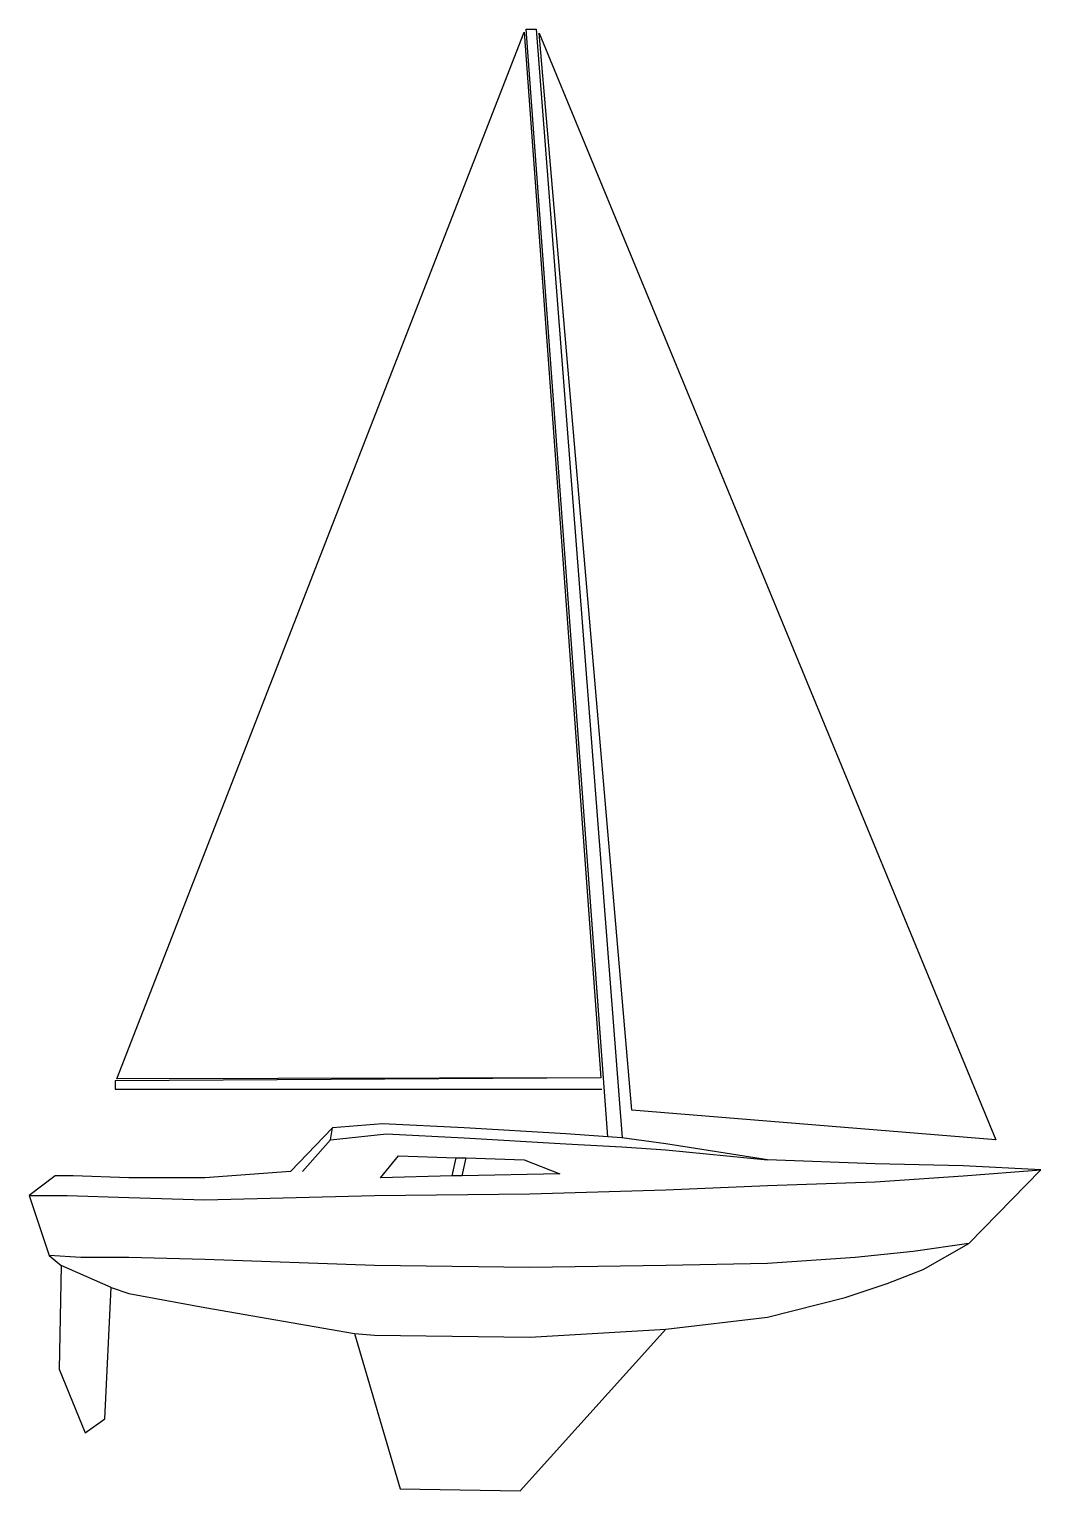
# Model space of a CAD drawing. Header units: millimetres. Extents: x -1954.5 to -1941.7, y 1622.9 to 1641.5.
import ezdxf

# ---------------------------------------------------------------- set-up
doc = ezdxf.new("R2010")
doc.units = ezdxf.units.MM
doc.header["$LTSCALE"] = 10
doc.layers.add('Embarcações', color=2, linetype='Continuous')

msp = doc.modelspace()

# ---------------------------------------------------------------- linework, layer by layer
at = {"layer": 'Embarcações'}
for p, q in [((-1950.701, 1627.366), (-1950.675, 1627.518)), ((-1951.054, 1626.962), (-1950.701, 1627.366)), ((-1949.155, 1626.91), (-1949.104, 1627.137)), ((-1949.029, 1626.91), (-1948.977, 1627.137)), ((-1953.486, 1625.49), (-1954.12, 1625.771))]:
    msp.add_line(p, q, dxfattribs=at)
for points in [[(-1947.269, 1628.152), (-1953.412, 1628.139), (-1948.243, 1641.434)], [(-1942.252, 1627.366), (-1946.875, 1627.745), (-1948.052, 1641.424)], [(-1941.683, 1626.985), (-1942.67, 1627.036), (-1943.785, 1627.062), (-1945.154, 1627.114), (-1946.444, 1627.315), (-1947.001, 1627.392), (-1947.181, 1627.405), (-1947.712, 1627.441), (-1949.003, 1627.518), (-1950.041, 1627.57), (-1950.675, 1627.518), (-1951.206, 1626.962), (-1952.296, 1626.884), (-1953.26, 1626.884), (-1953.968, 1626.91), (-1954.195, 1626.91), (-1954.525, 1626.658), (-1954.272, 1625.897), (-1954.12, 1625.771), (-1954.146, 1624.452), (-1953.816, 1623.643), (-1953.564, 1623.821), (-1953.486, 1625.49), (-1953.26, 1625.416), (-1952.296, 1625.238), (-1950.397, 1624.908), (-1949.815, 1622.934), (-1948.294, 1622.909), (-1946.444, 1624.96), (-1945.154, 1625.112), (-1944.164, 1625.364), (-1943.633, 1625.542), (-1943.177, 1625.72), (-1942.595, 1626.049), (-1941.683, 1626.985)]]:
    msp.add_lwpolyline(points, close=True, dxfattribs=at)
for points in [[(-1947.181, 1627.405), (-1948.217, 1641.473), (-1948.091, 1641.473), (-1946.996, 1627.392)], [(-1947.269, 1628.152), (-1953.435, 1628.116), (-1953.435, 1628.008), (-1947.256, 1628.008)], [(-1950.701, 1627.366), (-1949.99, 1627.441), (-1949.003, 1627.392), (-1947.712, 1627.315), (-1947.001, 1627.276), (-1946.444, 1627.24), (-1945.154, 1627.114)], [(-1950.067, 1626.884), (-1949.838, 1627.163), (-1949.104, 1627.137), (-1948.977, 1627.137), (-1948.243, 1627.114), (-1947.787, 1626.936), (-1949.029, 1626.91), (-1949.155, 1626.91), (-1950.067, 1626.884)], [(-1954.525, 1626.658), (-1954.043, 1626.658), (-1953.26, 1626.632), (-1952.296, 1626.606), (-1950.142, 1626.658), (-1948.168, 1626.681), (-1946.444, 1626.732), (-1945.154, 1626.784), (-1943.785, 1626.833), (-1942.67, 1626.91), (-1941.683, 1626.985)], [(-1942.595, 1626.049), (-1943.304, 1625.946), (-1944.038, 1625.872), (-1945.154, 1625.794), (-1946.444, 1625.771), (-1948.168, 1625.745), (-1950.142, 1625.771), (-1952.296, 1625.846), (-1953.26, 1625.872), (-1953.868, 1625.872), (-1954.272, 1625.897)], [(-1950.397, 1624.908), (-1950.142, 1624.885), (-1948.168, 1624.859), (-1946.444, 1624.96)]]:
    msp.add_lwpolyline(points, dxfattribs=at)

doc.saveas('drawing.dxf')
